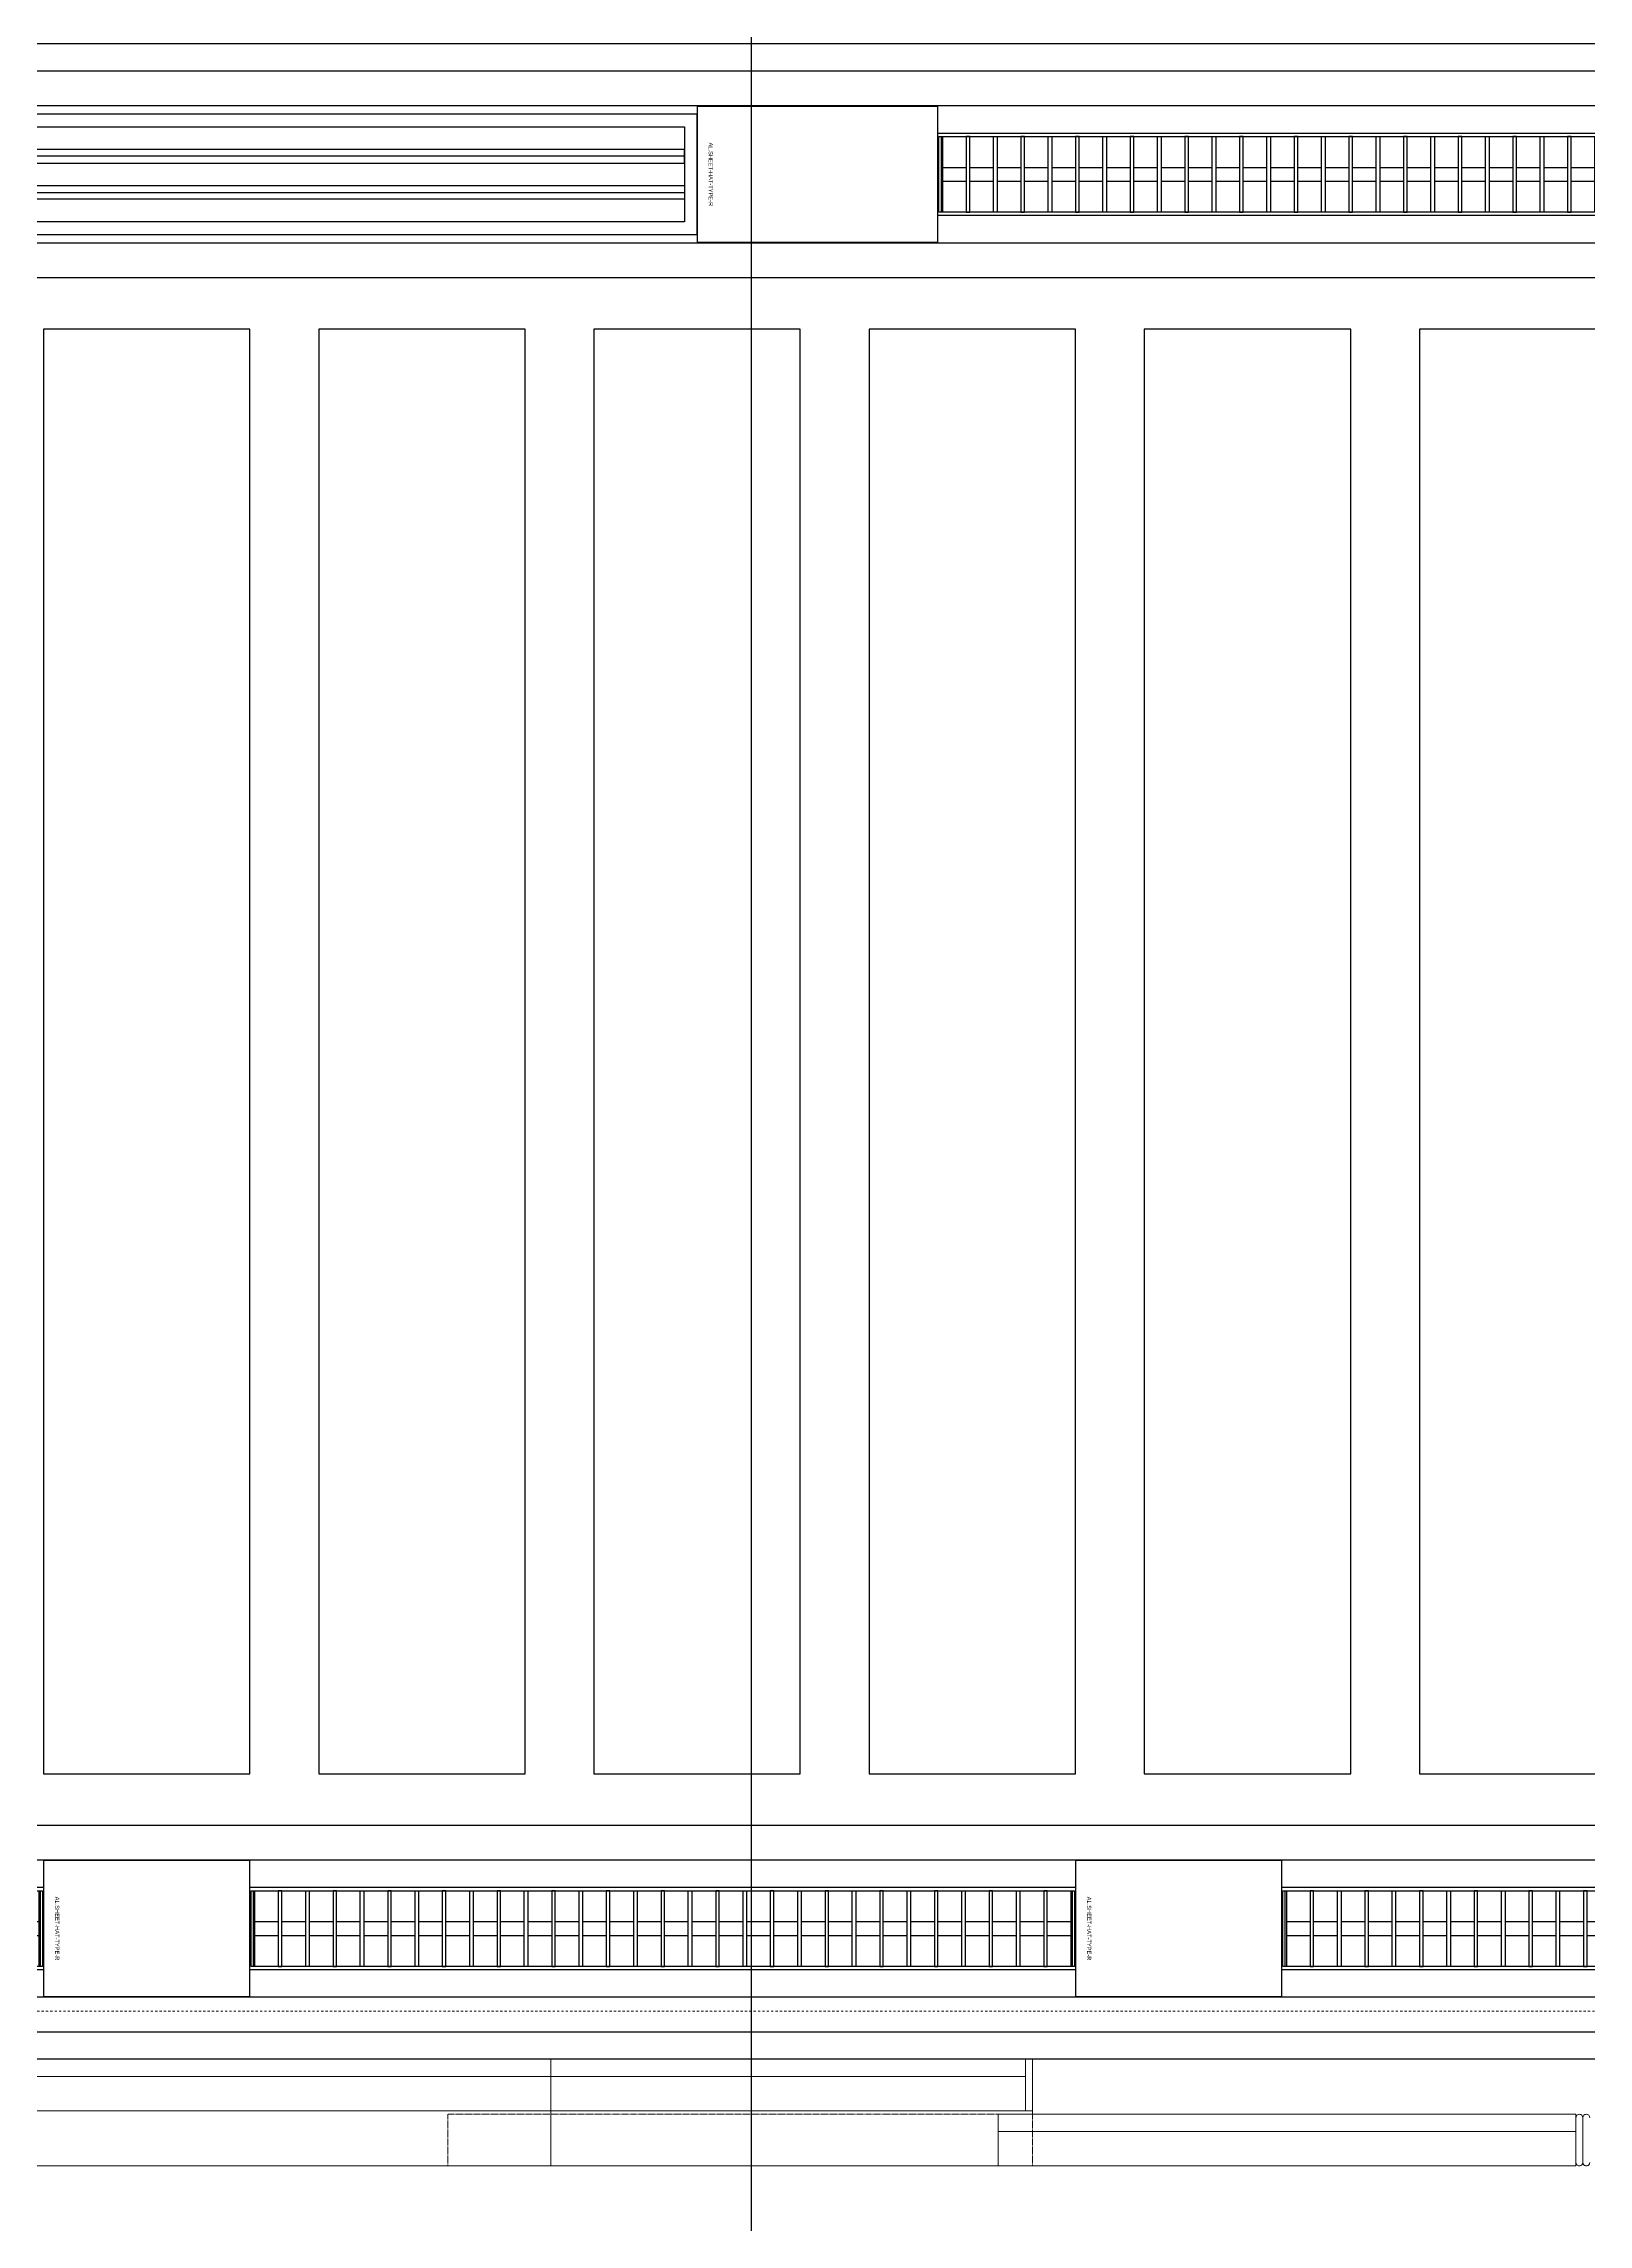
# Model space of a CAD drawing. Header units: millimetres. Extents: x -853228 to -744682, y -17776 to 32484.
# Drawn here: x -805732 to -803487, y -141 to 3029 of the extents above; entities that cross this region are included whole.
import ezdxf
from ezdxf.enums import TextEntityAlignment as Align
from ezdxf.xclip import XClip

# ---------------------------------------------------------------- set-up
doc = ezdxf.new("R2010")
doc.units = ezdxf.units.MM
doc.header["$XCLIPFRAME"] = 0
doc.linetypes.add('DASH', pattern=[6.35, 3.175, -3.175])
doc.linetypes.add('DPA_Hidden 500', pattern=[1.4, 0.8, -0.6])
for name, color, linetype in [('000 - WIPEOUT', 250, 'Continuous'), ('001 - ASCESSORIES', 251, 'Continuous'), ('008 - LIGHTING', 1, 'Continuous'), ('A04_TUBE SERIES', 2, 'Continuous'), ('A11_ALU.SOLID SHEET', 2, 'Continuous')]:
    doc.layers.add(name, color=color, linetype=linetype)
for name, color, linetype, lineweight in [('A-ANNO-NOTE', 3, 'Continuous', 25), ('A-GENM', 1, 'Continuous', 9), ('A-GENM-HDLN', 2, 'DPA_Hidden 500', 9), ('Q-SPCQ', 2, 'Continuous', 9), ('Q-SPCQ-HDLN', 2, 'DASH', 9)]:
    doc.layers.add(name, color=color, linetype=linetype, lineweight=lineweight)

# ---------------------------------------------------------------- blocks, each defined once
blk = doc.blocks.new('DPA_Speciality_PlatformScreenDoor - Length_135300-12767973-4281-01 ENLARGED LOWER PLATFORM LEVEL - REFLECTED CEILING PLAN - SHEET 2')
at = {"layer": 'A-GENM'}
for p, q in [((86962.5, -250), (86764.7, -250)), ((86764.7, -250), (86962.5, -250)), ((86857.5, -250), (86767.5, -250)), ((86767.5, -250), (86857.5, -250)), ((86867.5, -250), (86957.5, -250)), ((86957.5, -250), (86867.5, -250)), ((87515.3, -330), (87639.1, -330)), ((87525.9, -330), (87579, -330)), ((87575.4, -330), (87628.5, -330))]:
    blk.add_line(p, q, dxfattribs=at)
at = {"layer": 'A-GENM-HDLN'}
for p, q in [((87262.5, -175), (87262.5, -250)), ((87262.5, -175), (88112.5, -175)), ((88112.5, -250), (88112.5, -175)), ((87262.5, -250), (88112.5, -250))]:
    blk.add_line(p, q, dxfattribs=at)
at = {"layer": 'Q-SPCQ'}
for p, q in [((86462.5, -245), (86462.5, -180)), ((86462.5, -180), (86462.5, -245)), ((86462.5, -180), (86462.5, -245)), ((86462.5, -245), (86462.5, -180)), ((87312.5, -175), (86472.5, -175)), ((86472.5, -175), (87312.5, -175)), ((86472.5, -175), (86472.5, -225)), ((86472.5, -175), (86472.5, -225)), ((86472.5, -245), (86472.5, -180)), ((86472.5, -180), (86472.5, -245)), ((86502.5, -175), (87282.5, -175)), ((87282.5, -175), (86502.5, -175)), ((87282.5, -175), (86502.5, -175)), ((86502.5, -175), (87282.5, -175)), ((87262.5, -175), (87962.5, -175)), ((87312.5, -225), (87312.5, -175)), ((87312.5, -175), (87312.5, -225)), ((87962.5, -175), (87962.5, -330)), ((87962.5, -175), (90337.5, -175)), ((87962.5, -330), (87962.5, -175)), ((87962.5, -200), (87962.5, -175.9)), ((87962.5, -175.9), (87962.5, -200)), ((87962.5, -305), (87962.5, -200)), ((87962.5, -200), (87962.5, -305)), ((86472.5, -225), (87312.5, -225)), ((87312.5, -225), (86472.5, -225)), ((86472.5, -250), (86472.5, -225)), ((86472.5, -225), (86472.5, -250)), ((87312.5, -225), (86472.5, -225)), ((86472.5, -225), (86472.5, -250)), ((86472.5, -250), (86472.5, -225)), ((86472.5, -225), (87312.5, -225)), ((87312.5, -225), (86472.5, -225)), ((86472.5, -225), (87312.5, -225)), ((86472.5, -250), (87312.5, -250)), ((87312.5, -250), (86472.5, -250)), ((86472.5, -250), (87312.5, -250)), ((87312.5, -250), (86472.5, -250)), ((87282.5, -225), (86502.5, -225)), ((86502.5, -225), (87282.5, -225)), ((86502.5, -225), (87282.5, -225)), ((87282.5, -225), (86502.5, -225)), ((87262.5, -225), (86522.5, -225)), ((86522.5, -225), (87262.5, -225)), ((87262.5, -225), (86522.5, -225)), ((86522.5, -225), (87262.5, -225)), ((87262.5, -250), (86522.5, -250)), ((86522.5, -250), (87262.5, -250)), ((87262.5, -250), (86522.5, -250)), ((86522.5, -250), (87262.5, -250)), ((87262.5, -305), (87262.5, -250)), ((87262.5, -250), (87262.5, -330)), ((87312.5, -225), (87312.5, -250)), ((87312.5, -225), (87312.5, -250)), ((87312.5, -250), (87312.5, -225)), ((87312.5, -225), (87312.5, -250)), ((87272.5, -255), (87262.5, -255)), ((87262.5, -255), (87262.5, -330)), ((87262.5, -330), (87262.5, -255)), ((87262.5, -255), (87272.5, -255)), ((87272.5, -330), (87272.5, -255)), ((87272.5, -255), (87272.5, -330)), ((87962.5, -255), (87272.5, -255)), ((87272.5, -255), (87962.5, -255)), ((87272.5, -255), (87272.5, -305)), ((87272.5, -255), (87272.5, -305)), ((87322.5, -255), (87902.5, -255)), ((87902.5, -255), (87322.5, -255)), ((87912.5, -255), (87322.5, -255)), ((87322.5, -255), (87912.5, -255)), ((90337.5, -255), (87962.5, -255)), ((87962.5, -255), (90337.5, -255)), ((87962.5, -255), (87962.5, -305)), ((87962.5, -255), (87962.5, -305)), ((87962.5, -305), (87962.5, -255)), ((87962.5, -255), (87962.5, -305)), ((90287.5, -255), (88012.5, -255)), ((88012.5, -255), (90287.5, -255)), ((88022.5, -255), (90277.5, -255)), ((90277.5, -255), (88022.5, -255)), ((87262.5, -329.1), (87262.5, -305)), ((87962.5, -305), (87272.5, -305)), ((87272.5, -305), (87952.5, -305)), ((87272.5, -305), (87272.5, -330)), ((87272.5, -305), (87272.5, -330)), ((87272.5, -305), (87952.5, -305)), ((87952.5, -305), (87272.5, -305)), ((87272.5, -330), (87272.5, -305)), ((87272.5, -305), (87272.5, -330)), ((87962.5, -305), (87272.5, -305)), ((87272.5, -305), (87962.5, -305)), ((87902.5, -305), (87322.5, -305)), ((87322.5, -305), (87902.5, -305)), ((87902.5, -305), (87322.5, -305)), ((87322.5, -305), (87902.5, -305)), ((87912.5, -305), (87322.5, -305)), ((87322.5, -305), (87912.5, -305)), ((87322.5, -305), (87902.5, -305)), ((87902.5, -305), (87322.5, -305)), ((87952.5, -305), (87962.5, -305)), ((87962.5, -329.1), (87962.5, -305)), ((90337.5, -305), (87962.5, -305)), ((87962.5, -305), (87972.5, -305)), ((87962.5, -330), (87962.5, -305)), ((87962.5, -305), (87962.5, -330)), ((90337.5, -305), (87962.5, -305)), ((87962.5, -305), (90337.5, -305)), ((87962.5, -305), (87962.5, -329.1)), ((87962.5, -330), (87962.5, -305)), ((87962.5, -305), (87962.5, -330)), ((87972.5, -305), (90327.5, -305)), ((87972.5, -305), (90327.5, -305)), ((90327.5, -305), (87972.5, -305)), ((90287.5, -305), (88012.5, -305)), ((88012.5, -305), (90287.5, -305)), ((90277.5, -305), (88022.5, -305)), ((88022.5, -305), (90277.5, -305)), ((90277.5, -305), (88022.5, -305)), ((88022.5, -305), (90277.5, -305)), ((88022.5, -305), (90277.5, -305)), ((90277.5, -305), (88022.5, -305)), ((87262.5, -330), (87962.5, -330)), ((87262.5, -330), (87272.5, -330)), ((87272.5, -330), (87262.5, -330)), ((87952.5, -330), (87272.5, -330)), ((87272.5, -330), (87962.5, -330)), ((87272.5, -330), (87952.5, -330)), ((87952.5, -330), (87272.5, -330)), ((87902.5, -330), (87322.5, -330)), ((87322.5, -330), (87902.5, -330)), ((87902.5, -330), (87322.5, -330)), ((87322.5, -330), (87902.5, -330)), ((87962.5, -330), (87952.5, -330)), ((87962.5, -330), (90337.5, -330)), ((87972.5, -330), (87962.5, -330)), ((87962.5, -330), (90337.5, -330)), ((90327.5, -330), (87972.5, -330)), ((87972.5, -330), (90327.5, -330)), ((90327.5, -330), (87972.5, -330)), ((90277.5, -330), (88022.5, -330)), ((88022.5, -330), (90277.5, -330)), ((90277.5, -330), (88022.5, -330)), ((88022.5, -330), (90277.5, -330))]:
    blk.add_line(p, q, dxfattribs=at)
for centre, start, end in [((86457.5, -180), 0, 180), ((86457.5, -180), 60, 120), ((86457.5, -180), 360, 30), ((86467.5, -180), 0, 180), ((86467.5, -180), 150, 180), ((86467.5, -180), 60, 120), ((86467.5, -180), 0, 45), ((86457.5, -245), 180, 0), ((86457.5, -245), 240, 300), ((86457.5, -245), 330, 0), ((86467.5, -245), 180, 210), ((86467.5, -245), 180, 360), ((86467.5, -245), 240, 300), ((86467.5, -245), 330, 360)]:
    blk.add_arc(centre, 5, start, end, dxfattribs=at)
at = {"layer": 'Q-SPCQ-HDLN'}
for p, q in [((132340.1, -330), (61742.7, -330)), ((132340.1, -400), (61742.7, -400))]:
    blk.add_line(p, q, dxfattribs=at)
blk = doc.blocks.new('DPA_Speciality_PlatformScreenDoor - Length_135300-12767973-4180-01 LOWER PLATFORM LEVEL - REFLECTED CEILING PLAN')
at = {"layer": 'A-GENM'}
for p, q in [((86857.5, -250), (86767.5, -250)), ((86767.5, -250), (86857.5, -250)), ((86962.5, -250), (86772.4, -250)), ((86772.4, -250), (86962.5, -250)), ((86867.5, -250), (86957.5, -250)), ((86957.5, -250), (86867.5, -250)), ((87515.3, -330), (87639.1, -330)), ((87525.9, -330), (87579, -330)), ((87575.4, -330), (87628.5, -330))]:
    blk.add_line(p, q, dxfattribs=at)
at = {"layer": 'A-GENM-HDLN'}
for p, q in [((87262.5, -175), (87262.5, -250)), ((87262.5, -175), (88112.5, -175)), ((88112.5, -250), (88112.5, -175)), ((87262.5, -250), (88112.5, -250))]:
    blk.add_line(p, q, dxfattribs=at)
at = {"layer": 'Q-SPCQ'}
for p, q in [((86462.5, -245), (86462.5, -180)), ((86462.5, -180), (86462.5, -245)), ((86462.5, -180), (86462.5, -245)), ((86462.5, -245), (86462.5, -180)), ((87312.5, -175), (86472.5, -175)), ((86472.5, -175), (87312.5, -175)), ((86472.5, -175), (86472.5, -225)), ((86472.5, -175), (86472.5, -225)), ((86472.5, -245), (86472.5, -180)), ((86472.5, -180), (86472.5, -245)), ((86502.5, -175), (87282.5, -175)), ((87282.5, -175), (86502.5, -175)), ((87282.5, -175), (86502.5, -175)), ((86502.5, -175), (87282.5, -175)), ((87262.5, -175), (87962.5, -175)), ((87312.5, -225), (87312.5, -175)), ((87312.5, -175), (87312.5, -225)), ((87962.5, -175), (87962.5, -330)), ((87962.5, -175), (90337.5, -175)), ((87962.5, -330), (87962.5, -175)), ((87962.5, -200), (87962.5, -187.5)), ((87962.5, -187.5), (87962.5, -200)), ((87962.5, -305), (87962.5, -200)), ((87962.5, -200), (87962.5, -305)), ((86472.5, -225), (87312.5, -225)), ((87312.5, -225), (86472.5, -225)), ((86472.5, -250), (86472.5, -225)), ((86472.5, -225), (86472.5, -250)), ((87312.5, -225), (86472.5, -225)), ((86472.5, -225), (86472.5, -250)), ((86472.5, -250), (86472.5, -225)), ((86472.5, -225), (87312.5, -225)), ((87312.5, -225), (86472.5, -225)), ((86472.5, -225), (87312.5, -225)), ((86472.5, -250), (87312.5, -250)), ((87312.5, -250), (86472.5, -250)), ((86472.5, -250), (87312.5, -250)), ((87312.5, -250), (86472.5, -250)), ((87282.5, -225), (86502.5, -225)), ((86502.5, -225), (87282.5, -225)), ((86502.5, -225), (87282.5, -225)), ((87282.5, -225), (86502.5, -225)), ((87262.5, -225), (86522.5, -225)), ((86522.5, -225), (87262.5, -225)), ((87262.5, -225), (86522.5, -225)), ((86522.5, -225), (87262.5, -225)), ((87262.5, -250), (86522.5, -250)), ((86522.5, -250), (87262.5, -250)), ((87262.5, -250), (86522.5, -250)), ((86522.5, -250), (87262.5, -250)), ((87262.5, -305), (87262.5, -250)), ((87262.5, -250), (87262.5, -330)), ((87312.5, -225), (87312.5, -250)), ((87312.5, -225), (87312.5, -250)), ((87312.5, -250), (87312.5, -225)), ((87312.5, -225), (87312.5, -250)), ((87272.5, -255), (87262.5, -255)), ((87262.5, -255), (87262.5, -330)), ((87262.5, -330), (87262.5, -255)), ((87262.5, -255), (87272.5, -255)), ((87272.5, -330), (87272.5, -255)), ((87272.5, -255), (87272.5, -330)), ((87962.5, -255), (87272.5, -255)), ((87272.5, -255), (87962.5, -255)), ((87272.5, -255), (87272.5, -305)), ((87272.5, -255), (87272.5, -305)), ((87322.5, -255), (87902.5, -255)), ((87902.5, -255), (87322.5, -255)), ((87912.5, -255), (87322.5, -255)), ((87322.5, -255), (87912.5, -255)), ((90337.5, -255), (87962.5, -255)), ((87962.5, -255), (90337.5, -255)), ((87962.5, -255), (87962.5, -305)), ((87962.5, -255), (87962.5, -305)), ((87962.5, -305), (87962.5, -255)), ((87962.5, -255), (87962.5, -305)), ((90287.5, -255), (88012.5, -255)), ((88012.5, -255), (90287.5, -255)), ((88022.5, -255), (90277.5, -255)), ((90277.5, -255), (88022.5, -255)), ((87262.5, -317.5), (87262.5, -305)), ((87962.5, -305), (87272.5, -305)), ((87272.5, -305), (87952.5, -305)), ((87272.5, -305), (87272.5, -330)), ((87272.5, -305), (87272.5, -330)), ((87272.5, -305), (87952.5, -305)), ((87952.5, -305), (87272.5, -305)), ((87272.5, -330), (87272.5, -305)), ((87272.5, -305), (87272.5, -330)), ((87962.5, -305), (87272.5, -305)), ((87272.5, -305), (87962.5, -305)), ((87902.5, -305), (87322.5, -305)), ((87322.5, -305), (87902.5, -305)), ((87902.5, -305), (87322.5, -305)), ((87322.5, -305), (87902.5, -305)), ((87912.5, -305), (87322.5, -305)), ((87322.5, -305), (87912.5, -305)), ((87322.5, -305), (87902.5, -305)), ((87902.5, -305), (87322.5, -305)), ((87952.5, -305), (87962.5, -305)), ((87962.5, -317.5), (87962.5, -305)), ((90337.5, -305), (87962.5, -305)), ((87962.5, -305), (87972.5, -305)), ((87962.5, -330), (87962.5, -305)), ((87962.5, -305), (87962.5, -330)), ((90337.5, -305), (87962.5, -305)), ((87962.5, -305), (90337.5, -305)), ((87962.5, -305), (87962.5, -317.5)), ((87962.5, -330), (87962.5, -305)), ((87962.5, -305), (87962.5, -330)), ((87972.5, -305), (90327.5, -305)), ((87972.5, -305), (90327.5, -305)), ((90327.5, -305), (87972.5, -305)), ((90287.5, -305), (88012.5, -305)), ((88012.5, -305), (90287.5, -305)), ((90277.5, -305), (88022.5, -305)), ((88022.5, -305), (90277.5, -305)), ((90277.5, -305), (88022.5, -305)), ((88022.5, -305), (90277.5, -305)), ((88022.5, -305), (90277.5, -305)), ((90277.5, -305), (88022.5, -305)), ((87262.5, -330), (87962.5, -330)), ((87262.5, -330), (87272.5, -330)), ((87272.5, -330), (87262.5, -330)), ((87952.5, -330), (87272.5, -330)), ((87272.5, -330), (87962.5, -330)), ((87272.5, -330), (87952.5, -330)), ((87952.5, -330), (87272.5, -330)), ((87902.5, -330), (87322.5, -330)), ((87322.5, -330), (87902.5, -330)), ((87902.5, -330), (87322.5, -330)), ((87322.5, -330), (87902.5, -330)), ((87962.5, -330), (87952.5, -330)), ((87962.5, -330), (90337.5, -330)), ((87972.5, -330), (87962.5, -330)), ((87962.5, -330), (90337.5, -330)), ((90327.5, -330), (87972.5, -330)), ((87972.5, -330), (90327.5, -330)), ((90327.5, -330), (87972.5, -330)), ((90277.5, -330), (88022.5, -330)), ((88022.5, -330), (90277.5, -330)), ((90277.5, -330), (88022.5, -330)), ((88022.5, -330), (90277.5, -330))]:
    blk.add_line(p, q, dxfattribs=at)
for centre, start, end in [((86457.5, -180), 360, 180), ((86457.5, -180), 0, 180), ((86467.5, -180), 0, 180), ((86467.5, -180), 0, 180), ((86457.5, -245), 180, 360), ((86457.5, -245), 180, 0), ((86467.5, -245), 180, 360), ((86467.5, -245), 180, 360)]:
    blk.add_arc(centre, 5, start, end, dxfattribs=at)
at = {"layer": 'Q-SPCQ-HDLN'}
for p, q in [((135200, -330), (-100, -330)), ((135200, -400), (-100, -400))]:
    blk.add_line(p, q, dxfattribs=at)
blk = doc.blocks.new('C-1-PP19-AR-4180-01-B_20250908-040939_EXDOWNLIGHT')
at = {"layer": 'Q-SPCQ', "rotation": 180}
blk.add_blockref('DPA_Speciality_PlatformScreenDoor - Length_135300-12767973-4180-01 LOWER PLATFORM LEVEL - REFLECTED CEILING PLAN', (27650, -3810), dxfattribs=at)
blk = doc.blocks.new('*U629')
at = {"layer": '001 - ASCESSORIES', "color": 0, "linetype": 'ByBlock'}
blk.add_lwpolyline([(800, 87.5), (-800, 87.5), (-800, -87.5), (800, -87.5)], close=True, dxfattribs=at)
at = {"layer": '001 - ASCESSORIES', "linetype": 'ByBlock'}
for points in [[(-781.5, 69), (781.5, 69), (781.5, -69), (-781.5, -69)], [(781.5, 36.3), (-781.5, 36.3), (-781.5, 16.3), (781.5, 16.3)], [(-781.5, -16.3), (781.5, -16.3), (781.5, -36.3), (-781.5, -36.3)]]:
    blk.add_lwpolyline(points, close=True, dxfattribs=at)
for points in [[(781.5, 26.3), (-781.5, 26.3)], [(-781.5, -26.3), (781.5, -26.3)]]:
    blk.add_lwpolyline(points, dxfattribs=at)
blk = doc.blocks.new('*U627')
at = {"color": 1}
blk.add_wipeout([(600, -60), (-600, -60), (-600, 60), (600, 60)], dxfattribs=at).dxf.layer = '000 - WIPEOUT'
at = {"layer": '001 - ASCESSORIES', "color": 0}
blk.add_lwpolyline([(600, -60), (-600, -60), (-600, 60), (600, 60)], close=True, dxfattribs=at)
at = {"layer": '001 - ASCESSORIES'}
for points in [[(-593.5, -55), (-598.5, -55), (-598.5, 55), (-593.5, 55)], [(595, -55), (-595, -55), (-595, 55), (595, 55)], [(-558.8, -55), (-553.8, -55), (-553.8, 55), (-558.8, 55)], [(-514, -55), (-519, -55), (-519, 55), (-514, 55)], [(-479.3, -55), (-474.3, -55), (-474.3, 55), (-479.3, 55)], [(-434.6, -55), (-439.6, -55), (-439.6, 55), (-434.6, 55)], [(-399.8, -55), (-394.8, -55), (-394.8, 55), (-399.8, 55)], [(-355.1, -55), (-360.1, -55), (-360.1, 55), (-355.1, 55)], [(-320.4, -55), (-315.4, -55), (-315.4, 55), (-320.4, 55)], [(-275.6, -55), (-280.6, -55), (-280.6, 55), (-275.6, 55)], [(-240.9, -55), (-235.9, -55), (-235.9, 55), (-240.9, 55)], [(-196.2, -55), (-201.2, -55), (-201.2, 55), (-196.2, 55)], [(-161.4, -55), (-156.4, -55), (-156.4, 55), (-161.4, 55)], [(-116.7, -55), (-121.7, -55), (-121.7, 55), (-116.7, 55)], [(-82, -55), (-77, -55), (-77, 55), (-82, 55)], [(-37.2, -55), (-42.2, -55), (-42.2, 55), (-37.2, 55)], [(-2.5, -55), (2.5, -55), (2.5, 55), (-2.5, 55)], [(42.2, -55), (37.2, -55), (37.2, 55), (42.2, 55)], [(77, -55), (82, -55), (82, 55), (77, 55)], [(121.7, -55), (116.7, -55), (116.7, 55), (121.7, 55)], [(156.4, -55), (161.4, -55), (161.4, 55), (156.4, 55)], [(201.2, -55), (196.2, -55), (196.2, 55), (201.2, 55)], [(235.9, -55), (240.9, -55), (240.9, 55), (235.9, 55)], [(280.6, -55), (275.6, -55), (275.6, 55), (280.6, 55)], [(315.4, -55), (320.4, -55), (320.4, 55), (315.4, 55)], [(360.1, -55), (355.1, -55), (355.1, 55), (360.1, 55)], [(394.8, -55), (399.8, -55), (399.8, 55), (394.8, 55)], [(439.6, -55), (434.6, -55), (434.6, 55), (439.6, 55)], [(474.3, -55), (479.3, -55), (479.3, 55), (474.3, 55)], [(519, -55), (514, -55), (514, 55), (519, 55)], [(553.8, -55), (558.8, -55), (558.8, 55), (553.8, 55)], [(598.5, -55), (593.5, -55), (593.5, 55), (598.5, 55)]]:
    blk.add_lwpolyline(points, close=True, dxfattribs=at)
for points in [[(-593.5, 10), (-558.8, 10)], [(-553.8, 10), (-519, 10)], [(-514, 10), (-479.3, 10)], [(-474.3, 10), (-439.6, 10)], [(-434.6, 10), (-399.8, 10)], [(-394.8, 10), (-360.1, 10)], [(-355.1, 10), (-320.4, 10)], [(-315.4, 10), (-280.6, 10)], [(-275.6, 10), (-240.9, 10)], [(-235.9, 10), (-201.2, 10)], [(-196.2, 10), (-161.4, 10)], [(-156.4, 10), (-121.7, 10)], [(-116.7, 10), (-82, 10)], [(-77, 10), (-42.2, 10)], [(-37.2, 10), (-2.5, 10)], [(2.5, 10), (37.2, 10)], [(42.2, 10), (77, 10)], [(82, 10), (116.7, 10)], [(121.7, 10), (156.4, 10)], [(161.4, 10), (196.2, 10)], [(201.2, 10), (235.9, 10)], [(240.9, 10), (275.6, 10)], [(280.6, 10), (315.4, 10)], [(320.4, 10), (355.1, 10)], [(360.1, 10), (394.8, 10)], [(399.8, 10), (434.6, 10)], [(439.6, 10), (474.3, 10)], [(479.3, 10), (514, 10)], [(519, 10), (553.8, 10)], [(558.8, 10), (593.5, 10)], [(-593.5, -10), (-558.8, -10)], [(-553.8, -10), (-519, -10)], [(-514, -10), (-479.3, -10)], [(-474.3, -10), (-439.6, -10)], [(-434.6, -10), (-399.8, -10)], [(-394.8, -10), (-360.1, -10)], [(-355.1, -10), (-320.4, -10)], [(-315.4, -10), (-280.6, -10)], [(-275.6, -10), (-240.9, -10)], [(-235.9, -10), (-201.2, -10)], [(-196.2, -10), (-161.4, -10)], [(-156.4, -10), (-121.7, -10)], [(-116.7, -10), (-82, -10)], [(-77, -10), (-42.2, -10)], [(-37.2, -10), (-2.5, -10)], [(2.5, -10), (37.2, -10)], [(42.2, -10), (77, -10)], [(82, -10), (116.7, -10)], [(121.7, -10), (156.4, -10)], [(161.4, -10), (196.2, -10)], [(201.2, -10), (235.9, -10)], [(240.9, -10), (275.6, -10)], [(280.6, -10), (315.4, -10)], [(320.4, -10), (355.1, -10)], [(360.1, -10), (394.8, -10)], [(399.8, -10), (434.6, -10)], [(439.6, -10), (474.3, -10)], [(479.3, -10), (514, -10)], [(519, -10), (553.8, -10)], [(558.8, -10), (593.5, -10)]]:
    blk.add_lwpolyline(points, dxfattribs=at)
blk = doc.blocks.new('*U880')
at = {"layer": 'A11_ALU.SOLID SHEET', "color": 0}
blk.add_lwpolyline([(350, -98.8), (350, 98.8), (0, 98.8), (0, -98.8)], close=True, dxfattribs=at)
at = {"layer": 'Defpoints', "color": 250}
blk.add_point((0, 0), dxfattribs=at)
blk.add_text('AL.SHEET-HAT-TYPE-R', height=6, rotation=270, dxfattribs=at).set_placement((15, 0), align=Align.BOTTOM_CENTER)
blk = doc.blocks.new('*U882')
blk.add_attdef('EXTR.OVL-LENGTH_', (-25, -59.1), '', height=5)
blk.add_wipeout([(-25, 0), (25, 0), (25, 67400), (-25, 67400)]).dxf.layer = '000 - WIPEOUT'
at = {"layer": 'A04_TUBE SERIES', "color": 0}
blk.add_lwpolyline([(-25, 0), (25, 0), (25, 67400), (-25, 67400)], close=True, dxfattribs=at)
blk = doc.blocks.new('*U883')
blk.add_attdef('EXTR.OVL-LENGTH_', (-25, -59.1), '', height=5)
blk.add_wipeout([(-25, 0), (25, 0), (25, 67400), (-25, 67400)]).dxf.layer = '000 - WIPEOUT'
at = {"layer": 'A04_TUBE SERIES', "color": 0}
blk.add_lwpolyline([(-25, 0), (25, 0), (25, 67400), (-25, 67400)], close=True, dxfattribs=at)
blk = doc.blocks.new('*U881')
at = {"layer": 'A11_ALU.SOLID SHEET', "color": 0}
blk.add_lwpolyline([(300, -98.8), (300, 98.8), (0, 98.8), (0, -98.8)], close=True, dxfattribs=at)
at = {"layer": 'Defpoints', "color": 250}
blk.add_point((0, 0), dxfattribs=at)
blk.add_text('AL.SHEET-HAT-TYPE-R', height=6, rotation=270, dxfattribs=at).set_placement((15, 0), align=Align.BOTTOM_CENTER)
blk = doc.blocks.new('*U884')
blk.add_attdef('EXTR.OVL-LENGTH_', (-25, -59.1), '', height=5)
blk.add_wipeout([(-25, 0), (25, 0), (25, 67400), (-25, 67400)]).dxf.layer = '000 - WIPEOUT'
at = {"layer": 'A04_TUBE SERIES', "color": 0}
blk.add_lwpolyline([(-25, 0), (25, 0), (25, 67400), (-25, 67400)], close=True, dxfattribs=at)
blk = doc.blocks.new('*U885')
blk.add_attdef('EXTR.OVL-LENGTH_', (-25, -59.1), '', height=5)
blk.add_wipeout([(-25, 0), (25, 0), (25, 67400), (-25, 67400)]).dxf.layer = '000 - WIPEOUT'
at = {"layer": 'A04_TUBE SERIES', "color": 0}
blk.add_lwpolyline([(-25, 0), (25, 0), (25, 67400), (-25, 67400)], close=True, dxfattribs=at)
blk = doc.blocks.new('*U891')
at = {"color": 3}
for points in [[(-1050, -12450), (1050, -12450), (1050, -12750), (-1050, -12750)], [(-1050, -12850), (1050, -12850), (1050, -13150), (-1050, -13150)], [(-1050, -13250), (1050, -13250), (1050, -13550), (-1050, -13550)], [(-1050, -13650), (1050, -13650), (1050, -13950), (-1050, -13950)], [(-1050, -14050), (1050, -14050), (1050, -14350), (-1050, -14350)], [(-1050, -14450), (1050, -14450), (1050, -14750), (-1050, -14750)]]:
    blk.add_wipeout(points, dxfattribs=at).dxf.layer = '000 - WIPEOUT'
at = {"layer": 'A11_ALU.SOLID SHEET', "color": 0, "linetype": 'ByBlock'}
for points in [[(-1050, -12750), (1050, -12750), (1050, -12450), (-1050, -12450)], [(-1050, -13150), (1050, -13150), (1050, -12850), (-1050, -12850)], [(-1050, -13550), (1050, -13550), (1050, -13250), (-1050, -13250)], [(-1050, -13950), (1050, -13950), (1050, -13650), (-1050, -13650)], [(-1050, -14350), (1050, -14350), (1050, -14050), (-1050, -14050)], [(-1050, -14750), (1050, -14750), (1050, -14450), (-1050, -14450)]]:
    blk.add_lwpolyline(points, close=True, dxfattribs=at)
blk = doc.blocks.new('*U986')
blk.add_lwpolyline([(-107450, -550), (27650, -550), (27650, -3480), (-107450, -3480)], close=True)
at = {"layer": '008 - LIGHTING'}
blk.add_blockref('*U629', (-60900, -740), dxfattribs=at)
blk.add_blockref('*U629', (-60900, -740), dxfattribs=at)
blk.add_blockref('*U629', (-60900, -740), dxfattribs=at)
at = {"layer": 'A11_ALU.SOLID SHEET', "color": 1}
for name, p in [('*U880', (-60100, -740)), ('*U881', (-61050, -3290)), ('*U881', (-59550, -3290))]:
    blk.add_blockref(name, p, dxfattribs=at)
at = {"layer": '008 - LIGHTING'}
for p in [(-59150, -740), (-61650, -3290), (-60150, -3290), (-58650, -3290)]:
    blk.add_blockref('*U627', p, dxfattribs=at)
at = {"layer": 'A04_TUBE SERIES', "linetype": 'ByBlock', "rotation": 270}
for name, p in [('*U883', (-107350, -615)), ('*U882', (-107350, -865)), ('*U884', (-107350, -3165)), ('*U885', (-107350, -3415))]:
    blk.add_blockref(name, p, dxfattribs=at)
at = {"layer": 'A11_ALU.SOLID SHEET', "linetype": 'ByBlock', "rotation": 90}
blk.add_blockref('*U891', (-73500, -2015), dxfattribs=at)
at = {"layer": '008 - LIGHTING'}
for p in [(-59150, -740), (-61650, -3290), (-60150, -3290), (-58650, -3290)]:
    blk.add_blockref('*U627', p, dxfattribs=at)
for p in [(-59150, -740), (-61650, -3290), (-60150, -3290), (-58650, -3290)]:
    blk.add_blockref('*U627', p, dxfattribs=at)

msp = doc.modelspace()

# ---------------------------------------------------------------- block references
ref = msp.add_blockref('*U986', (-744682.4, 3579))
XClip(ref).set_block_clipping_path([(-104690.1238047113, -9620.0077451946), (-34092.6543255158, 14393.0014498748)])

# ---------------------------------------------------------------- next in the draw order: linework, layer by layer
at = {"layer": 'A-ANNO-NOTE'}
msp.add_line((-804703.8, 3485.6), (-804703.8, -2782.5), dxfattribs=at)

# ---------------------------------------------------------------- next in the draw order: block references
ref = msp.add_blockref('C-1-PP19-AR-4180-01-B_20250908-040939_EXDOWNLIGHT', (-744682.4, 3579))
XClip(ref).set_block_clipping_path([(-104690.1238047113, -9620.0077451946), (-34092.6543255158, 14393.0014498748)])
at = {"layer": 'Q-SPCQ', "rotation": 180}
msp.add_blockref('DPA_Speciality_PlatformScreenDoor - Length_135300-12767973-4281-01 ENLARGED LOWER PLATFORM LEVEL - REFLECTED CEILING PLAN - SHEET 2', (-717032.4, -231), dxfattribs=at)

doc.saveas('drawing.dxf')
